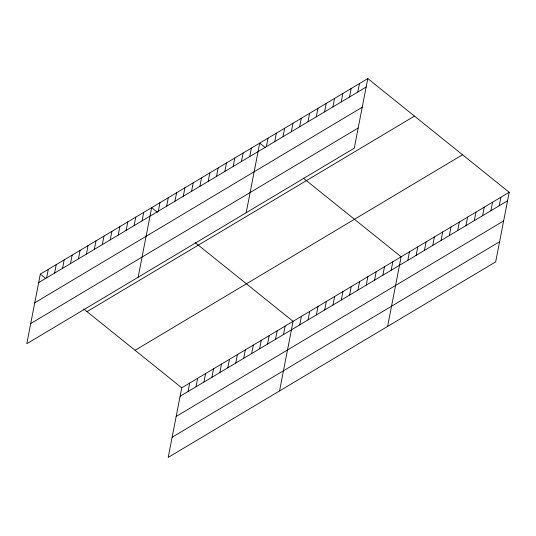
<?xml version="1.0" encoding="UTF-8"?>
<svg xmlns="http://www.w3.org/2000/svg" width="536" height="536" viewBox="0 0 536 536"><rect width="100%" height="100%" fill="white"/><g stroke="black" fill="none" stroke-linecap="round" stroke-linejoin="round"><path stroke-width="0.8" d="M367.79 78.584L40.327 274.117L26.8 343.717L354.256 148.184L367.79 78.584L509.2 192.283L495.673 261.883L168.21 457.416L181.744 387.816L509.2 192.283M46.632 277.856L48.28 269.367M54.585 273.112L56.233 264.623M62.538 268.362L64.186 259.873M70.491 263.612L72.139 255.123M78.444 258.861L80.092 250.372M86.397 254.118L88.045 245.629M94.349 249.367L95.998 240.878M102.302 244.617L103.951 236.128M110.255 239.867L111.903 231.378M118.201 235.123L119.856 226.634M126.154 230.373L127.809 221.884M134.107 225.623L135.762 217.134M142.06 220.872L143.715 212.383M138.134 277.239L151.668 207.64L157.497 212.33M158.328 211.164L159.976 202.675M166.642 206.199L168.291 197.71M174.95 201.235L176.605 192.746M183.265 196.27L184.913 187.781M191.58 191.305L193.228 182.823M199.888 186.347L201.536 177.858M208.203 181.382L209.851 172.894M216.517 176.418L218.165 167.929M224.825 171.453L226.473 162.964M188.042 391.555L189.697 383.066M233.14 166.488L234.788 157.999M195.995 386.804L197.643 378.315M241.455 161.53L243.103 153.041M203.948 382.054L205.596 373.565M249.763 156.566L251.411 148.077M211.901 377.304L213.549 368.822M246.198 212.712L259.726 143.112L265.561 147.802M219.854 372.56L221.502 364.071M266.385 146.636L268.04 138.147M227.807 367.81L229.455 359.321M274.7 141.672L276.348 133.183M235.76 363.06L237.408 354.571M283.015 136.707L284.663 128.225M243.713 358.309L245.361 349.827M291.323 131.749L292.978 123.26M251.665 353.566L253.314 345.077M299.637 126.784L301.286 118.295M259.618 348.815L261.267 340.327M307.952 121.819L309.6 113.331M267.571 344.065L269.219 335.576M316.26 116.855L317.915 108.366M275.524 339.315L277.172 330.833M324.575 111.89L326.223 103.401M283.477 334.571L285.125 326.082M332.89 106.925L334.538 98.443M279.551 390.932L293.078 321.332L195.091 242.553M341.198 101.967L342.852 93.478M299.738 324.856L301.393 316.367M349.512 97.003L351.16 88.514M308.053 319.892L309.701 311.403M357.827 92.038L359.475 83.549M316.367 314.927L318.016 306.445M324.675 309.969L326.33 301.48M332.99 305.004L334.638 296.515M341.305 300.039L342.953 291.55M349.613 295.075L351.261 286.586M357.927 290.11L359.576 281.628M366.242 285.152L367.89 276.663M374.55 280.187L376.198 271.698M382.865 275.223L384.513 266.734M391.18 270.258L392.828 261.769M387.608 326.404L401.136 256.804L303.148 178.026M407.802 260.329L409.45 251.846M416.117 255.37L417.765 246.882M424.425 250.406L426.073 241.917M432.74 245.441L434.388 236.952M441.048 240.476L442.703 231.988M449.362 235.512L451.011 227.03M457.677 230.554L459.325 222.065M465.985 225.589L467.64 217.1M474.3 220.624L475.948 212.135M482.614 215.66L484.263 207.171M490.922 210.695L492.577 202.206M499.237 205.73L500.885 197.248M38.679 282.606L366.135 87.073M34.76 302.773L362.215 107.24M30.72 323.55L358.175 128.017M86.993 311.637L414.455 116.104M135.072 350.296L462.535 154.763M180.089 396.298L507.552 200.772M176.17 416.465L503.632 220.939M172.13 437.249L499.592 241.716M40.327 274.117L45.513 278.285M83.757 309.031L181.744 387.816"/></g></svg>
